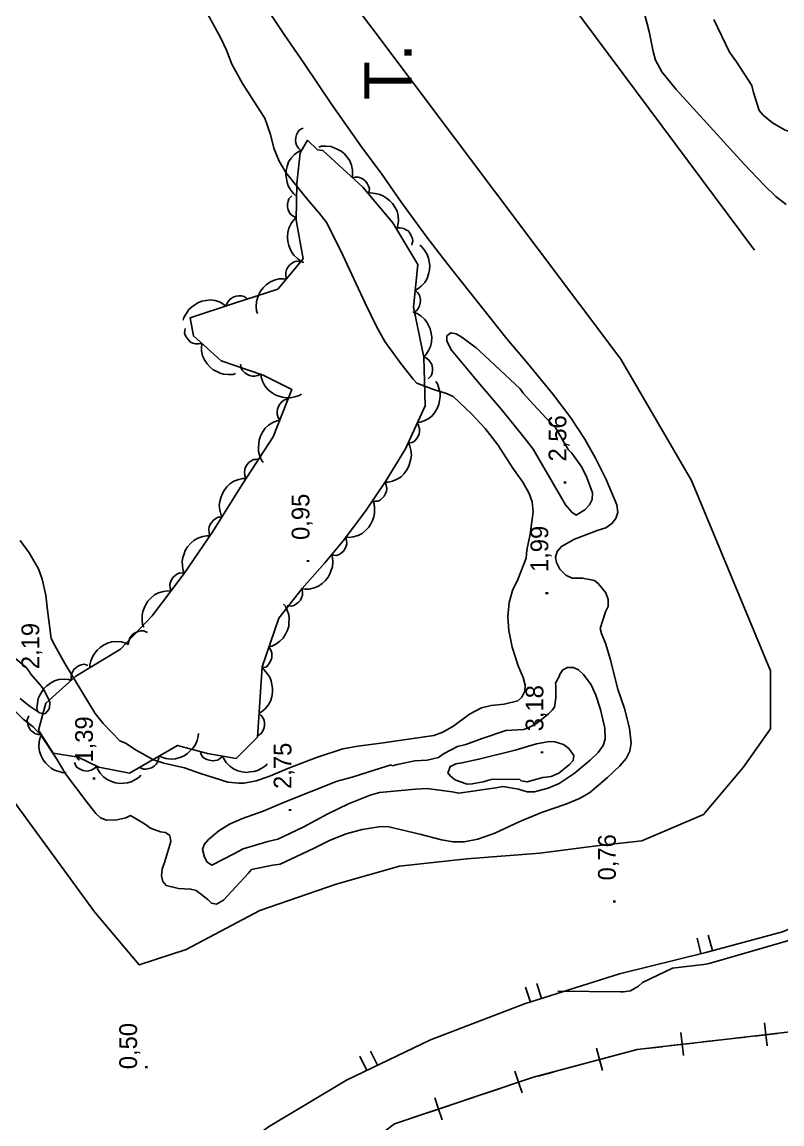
# Model space of a CAD drawing. Extents: x 747954 to 748544, y 4317181 to 4318208.
# Drawn here: x 748037.6 to 748101.8, y 4317527.3 to 4317620.4 of the extents above; entities that cross this region are included whole.
import ezdxf

# ---------------------------------------------------------------- set-up
doc = ezdxf.new("R2010")
doc.units = 0
doc.linetypes.add('DASHED', pattern=[0])
doc.layers.get('0').update_dxf_attribs({"linetype": 'CONTINUOUS'})
for name, color, linetype in [('1', 7, 'CONTINUOUS'), ('11', 7, 'CONTINUOUS'), ('22', 7, 'CONTINUOUS'), ('44', 7, 'CONTINUOUS'), ('48', 7, 'CONTINUOUS'), ('50', 7, 'CONTINUOUS'), ('53', 7, 'CONTINUOUS'), ('56', 7, 'CONTINUOUS'), ('PATTERN_CLASS', 7, 'CONTINUOUS')]:
    doc.layers.add(name, color=color, linetype=linetype)

msp = doc.modelspace()

# ---------------------------------------------------------------- linework, layer by layer
at = {"layer": '1', "color": 0, "linetype": 'CONTINUOUS'}
for p, q in [((748094.95, 4317541.69), (748094.63, 4317542.98)), ((748095.91, 4317541.94), (748095.57, 4317543.23)), ((748080.53, 4317537.59), (748080.12, 4317538.86)), ((748081.48, 4317537.89), (748081.07, 4317539.16)), ((748067.6, 4317532.25), (748067.02, 4317533.45)), ((748066.7, 4317531.82), (748066.12, 4317533.02))]:
    msp.add_line(p, q, dxfattribs=at)
msp.add_lwpolyline([(748155.72, 4317584.32), (748141.17, 4317572.07), (748130.51, 4317563.59), (748121.6, 4317556.12), (748114.06, 4317549.98), (748107.76, 4317545.96), (748101.83, 4317543.52), (748095.35, 4317541.79), (748088.07, 4317539.98), (748080.04, 4317537.44), (748072.1, 4317534.39), (748064.98, 4317531), (748058.39, 4317527.05), (748051.98, 4317522.23), (748046.23, 4317516.78), (748041.69, 4317510.92), (748038.14, 4317504.69), (748035.22, 4317498.09)], dxfattribs=at)
at = {"layer": '11', "color": 0, "linetype": 'DASHED'}
for points in [[(748000, 4317730.39), (748047.04, 4317671.48), (748099.46, 4317601.11)], [(748088.17, 4317591.9), (748039.01, 4317657.33), (748015.85, 4317640.14), (748000, 4317627.04)], [(748000, 4317605.9), (748003.63, 4317600.01), (748043.7, 4317545.21), (748047.47, 4317540.73), (748051.45, 4317542.02), (748057.68, 4317545.34), (748064.11, 4317547.54), (748069.48, 4317549.06), (748075.17, 4317549.69), (748081.34, 4317550.17), (748086.13, 4317550.8), (748089.96, 4317551.21), (748095.17, 4317553.44), (748098.52, 4317557.4), (748100.82, 4317560.67), (748100.83, 4317565.58), (748094.16, 4317581.65), (748088.17, 4317591.9)]]:
    msp.add_lwpolyline(points, dxfattribs=at)
at = {"layer": '22', "color": 0, "linetype": 'CONTINUOUS'}
msp.add_lwpolyline([(748106.46, 4317543.98), (748095.63, 4317540.86), (748095.19, 4317540.75), (748093.96, 4317540.61), (748092.54, 4317540.46), (748090, 4317539.25), (748089.68, 4317538.94), (748088.98, 4317538.55), (748088.4, 4317538.44), (748088.18, 4317538.44), (748082.84, 4317538.52)], dxfattribs=at)
at = {"layer": '44', "color": 0, "linetype": 'CONTINUOUS'}
for points in [[(748070.62, 4317590.23), (748069.57, 4317591.55), (748068.23, 4317593.41), (748067.52, 4317594.67), (748066.56, 4317596.65), (748064.67, 4317600.71), (748063.32, 4317603.42), (748062.72, 4317604.23), (748061.58, 4317605.55), (748059.86, 4317607.67), (748059.29, 4317608.65), (748058.85, 4317609.73), (748058.58, 4317610.88), (748058.09, 4317612.28), (748057.66, 4317612.91), (748056.2, 4317615.19), (748055.31, 4317616.84), (748054.86, 4317618.01), (748054.38, 4317619.03), (748052.72, 4317622.07)], [(748058.64, 4317620.96), (748059.72, 4317619.33), (748061.42, 4317616.9), (748063.73, 4317613.46), (748066.27, 4317609.84), (748067.98, 4317607.53), (748069.64, 4317605.16), (748071.78, 4317602.21), (748073.58, 4317599.87), (748078.54, 4317593.63), (748080.29, 4317591.57), (748082.45, 4317588.92), (748083.94, 4317586.94), (748085.14, 4317585.16), (748086.05, 4317583.55), (748086.93, 4317581.73), (748087.85, 4317579.59), (748087.91, 4317578.96), (748087.76, 4317578.46), (748087.42, 4317578.02), (748086.91, 4317577.67), (748086.26, 4317577.46), (748084.25, 4317576.69), (748083.15, 4317576.09), (748082.79, 4317575.67), (748082.65, 4317575.17), (748082.73, 4317574.73), (748083.03, 4317574.17), (748083.52, 4317573.67), (748084.05, 4317573.42), (748084.5, 4317573.42), (748084.95, 4317573.41), (748085.96, 4317573.21), (748086.3, 4317572.92), (748086.91, 4317572.16), (748087.11, 4317571.6), (748087.1, 4317571.02), (748086.89, 4317570.56), (748086.43, 4317569.16), (748086.53, 4317568.73), (748086.92, 4317567.83), (748087.28, 4317566.59), (748087.93, 4317564.03), (748088.49, 4317562.39), (748088.91, 4317560.73), (748089.06, 4317559.46), (748088.94, 4317558.79), (748088.63, 4317558.17), (748088.1, 4317557.55), (748087.06, 4317556.55), (748085.53, 4317555.26), (748084.69, 4317554.79), (748083.52, 4317554.32), (748081.47, 4317553.62), (748079.64, 4317552.86), (748077.54, 4317551.87), (748076.1, 4317551.36), (748074.94, 4317551.13), (748074.02, 4317551.13), (748073.02, 4317551.31), (748071.29, 4317551.76), (748068.45, 4317552.42), (748067.73, 4317552.39), (748066.33, 4317552.17), (748064.97, 4317551.8), (748063.6, 4317551.27), (748062.19, 4317550.56), (748059.39, 4317549.23), (748058.77, 4317549.15), (748056.96, 4317548.78), (748056.67, 4317548.44), (748054.61, 4317546.21), (748054.01, 4317545.85), (748053.58, 4317545.94), (748053.27, 4317546.26), (748052.29, 4317547.01), (748051.81, 4317547.13), (748050.8, 4317547.19), (748049.76, 4317547.44), (748049.47, 4317547.79), (748049.35, 4317548.25), (748049.4, 4317548.83)], [(748090.09, 4317621.44), (748090.58, 4317619.59), (748090.9, 4317617.9), (748091.1, 4317617.17), (748091.65, 4317616.19), (748092.85, 4317614.69), (748098.59, 4317608.4)], [(748096.03, 4317620.6), (748097.35, 4317617.84), (748097.94, 4317617.02), (748099.25, 4317615.02), (748099.38, 4317614.44), (748099.88, 4317612.91), (748100.22, 4317612.52), (748101, 4317611.89), (748102.07, 4317611.25), (748102.79, 4317611.05), (748103.48, 4317611.05), (748104.26, 4317611.23), (748105.15, 4317611.64), (748106.19, 4317612.29), (748109.05, 4317614), (748109.7, 4317614.16), (748110.61, 4317614.19), (748111.05, 4317614.17), (748111.91, 4317613.92), (748112.71, 4317613.52), (748113.24, 4317613.03), (748113.8, 4317612.26), (748114.14, 4317611.48), (748114.27, 4317610.71)], [(748098.59, 4317608.4), (748100.32, 4317606.57), (748101.27, 4317605.65), (748102.16, 4317604.98)], [(748083.73, 4317584.29), (748083.73, 4317584.29), (748084.03, 4317583.96), (748084.89, 4317582.79), (748085.31, 4317581.92), (748085.77, 4317580.61), (748085.75, 4317580.06), (748085.53, 4317579.59), (748085.13, 4317579.19), (748084.39, 4317578.73), (748084.03, 4317578.98), (748083.5, 4317579.59), (748083.08, 4317580.34), (748080.77, 4317584.3), (748079.99, 4317585.31), (748078.08, 4317587.67), (748076.25, 4317589.8), (748073.88, 4317592.66), (748073.47, 4317593.44), (748073.47, 4317593.88), (748073.82, 4317594.14), (748074.25, 4317594.06), (748074.74, 4317593.77), (748075.95, 4317592.88), (748076.24, 4317592.62), (748079.66, 4317589.39), (748079.93, 4317589.04), (748080.48, 4317588.41), (748081.87, 4317586.92), (748082.17, 4317586.61), (748082.49, 4317586.27), (748082.69, 4317586.07), (748082.72, 4317586.03), (748083.73, 4317584.29)], [(748037.41, 4317576.59), (748038.17, 4317575.55), (748038.97, 4317574.19), (748039.28, 4317573.32), (748039.59, 4317571.96), (748039.71, 4317570.69), (748040.04, 4317568.32), (748040.33, 4317567.71), (748041.2, 4317566.19), (748043.74, 4317561.96), (748044.44, 4317561.14), (748045.83, 4317559.67), (748046.31, 4317559.46), (748047.21, 4317558.86), (748048.68, 4317558.05), (748049.55, 4317557.78), (748051.29, 4317557.38), (748052.58, 4317556.92), (748054.96, 4317556.17), (748055.89, 4317556.09), (748056.33, 4317556.09), (748057.37, 4317556.27), (748058.44, 4317556.64), (748060.17, 4317557.38), (748062.46, 4317558.25), (748064.69, 4317558.98), (748065.95, 4317559.21), (748067.89, 4317559.46), (748072.38, 4317560.1), (748073.14, 4317560.4), (748074.06, 4317560.94), (748075.38, 4317561.91), (748076.41, 4317562.44), (748077.22, 4317562.66), (748078.33, 4317562.77), (748079.48, 4317563.05), (748079.81, 4317563.35), (748080.06, 4317563.85), (748080.09, 4317564.36), (748079.93, 4317565.02), (748079.51, 4317566), (748078.99, 4317567.58), (748078.7, 4317568.98), (748078.64, 4317570.14), (748078.75, 4317571.36), (748079.02, 4317572.35), (748079.46, 4317573.28), (748080.18, 4317575.1), (748080.24, 4317575.77), (748080.52, 4317577.13), (748080.77, 4317579.01), (748080.69, 4317579.86), (748080.43, 4317580.56), (748079.89, 4317581.52), (748079.05, 4317582.69), (748077.77, 4317584.67), (748076.71, 4317586.04), (748075.55, 4317587.29), (748074.02, 4317588.75), (748073.45, 4317589.02), (748072.43, 4317589.31), (748070.94, 4317589.89), (748070.62, 4317590.23)], [(748036.49, 4317567.06), (748037.95, 4317565.83), (748038.21, 4317565.48), (748038.28, 4317565.32), (748039.09, 4317564.4), (748039.35, 4317564.05), (748039.4, 4317563.96), (748039.81, 4317563.21), (748039.92, 4317562.91), (748039.89, 4317562.44), (748039.81, 4317562.27), (748039.54, 4317561.98), (748039.44, 4317561.94), (748039.06, 4317562.04), (748038.92, 4317562.12), (748038.27, 4317562.56), (748038.03, 4317562.73), (748037.42, 4317563.25)], [(748083.03, 4317565.21), (748083, 4317565.25), (748083.27, 4317565.66), (748083.68, 4317565.85), (748084.19, 4317565.87), (748084.59, 4317565.67), (748085.02, 4317565.26), (748085.67, 4317564.38), (748086.07, 4317563.53), (748086.46, 4317562.32), (748086.82, 4317560.73), (748086.85, 4317559.79), (748086.67, 4317559.27), (748086.27, 4317558.69), (748085.58, 4317558.03), (748084.22, 4317556.9), (748082.96, 4317556.06), (748082.04, 4317555.66), (748080.89, 4317555.34), (748080.25, 4317555.36), (748079.54, 4317555.57), (748078.2, 4317555.8), (748077.62, 4317555.69), (748074.49, 4317555.23), (748073.91, 4317555.34), (748071.77, 4317555.63), (748070.81, 4317555.57), (748067.77, 4317555.31), (748067, 4317555.06), (748065.16, 4317554.33), (748063.42, 4317553.5), (748061.33, 4317552.38), (748059.19, 4317551.35), (748058.34, 4317551.15), (748056.26, 4317550.54), (748055.53, 4317550.13), (748053.6, 4317549.17), (748053.23, 4317549.42), (748052.98, 4317549.84), (748052.81, 4317550.48), (748052.96, 4317550.9), (748053.32, 4317551.32), (748054.19, 4317552.07), (748055.09, 4317552.62), (748056.21, 4317553.11), (748057.95, 4317553.71), (748059.8, 4317554.5), (748064.19, 4317556.25), (748065.46, 4317556.58), (748067.34, 4317557.19), (748068.78, 4317557.63), (748068.85, 4317557.55), (748069.27, 4317557.67), (748070.77, 4317557.98), (748071.82, 4317558.03), (748072.77, 4317558.25), (748073.19, 4317558.55), (748074.36, 4317559.19), (748075.09, 4317559.36), (748076.47, 4317559.85), (748078.47, 4317560.54), (748079.99, 4317560.61), (748080.4, 4317560.78), (748081.06, 4317561.14), (748082.06, 4317561.94), (748082.38, 4317562.26), (748082.57, 4317562.52), (748082.69, 4317563.29), (748082.69, 4317564.31), (748082.65, 4317564.53), (748083.03, 4317565.21)], [(748049.4, 4317548.83), (748049.65, 4317549.48), (748050.14, 4317551.17), (748050.07, 4317551.65), (748049.7, 4317551.91), (748049.26, 4317551.96), (748048.43, 4317552.27), (748047.92, 4317552.66), (748046.74, 4317553.35), (748046.34, 4317553.15), (748045.58, 4317552.98), (748044.7, 4317552.96), (748044.19, 4317553.16), (748043.82, 4317553.52), (748043, 4317554.55), (748041.25, 4317556.88), (748040.51, 4317558.12), (748039.2, 4317560.11), (748038.51, 4317560.84), (748037.67, 4317561.48), (748036.76, 4317562.38)], [(748073.79, 4317557.56), (748073.85, 4317557.52), (748074.23, 4317557.73), (748074.75, 4317557.79), (748076.19, 4317558.11), (748079.26, 4317558.86), (748081.05, 4317559.42), (748082.14, 4317559.6), (748082.59, 4317559.58), (748083.33, 4317559.35), (748083.78, 4317559), (748084.2, 4317558.42), (748084.14, 4317558), (748083.84, 4317557.67), (748082.95, 4317556.94), (748082.29, 4317556.66), (748081.58, 4317556.56), (748080.26, 4317556.21), (748079.76, 4317556.28), (748079.64, 4317556.4), (748077.32, 4317556.42), (748076.9, 4317556.3), (748076.53, 4317556.21), (748075.62, 4317556.02), (748075.2, 4317556.01), (748074.63, 4317556.19), (748074.22, 4317556.34), (748074.18, 4317556.36), (748073.77, 4317556.69), (748073.55, 4317556.96), (748073.58, 4317557), (748073.59, 4317557.01), (748073.79, 4317557.56)]]:
    msp.add_lwpolyline(points, dxfattribs=at)
at = {"layer": '53', "color": 0, "linetype": 'CONTINUOUS'}
for points in [[(748060.69, 4317605.75), (748060.5, 4317605.9), (748060.28, 4317606.19), (748060.06, 4317606.55), (748059.97, 4317606.85), (748059.91, 4317607.17), (748059.87, 4317607.49), (748059.89, 4317607.84), (748059.97, 4317608.2), (748060.1, 4317608.57), (748060.31, 4317608.9), (748060.6, 4317609.21), (748060.9, 4317609.43), (748061.12, 4317609.54), (748060.93, 4317609.74), (748060.77, 4317609.98), (748060.71, 4317610.19), (748060.67, 4317610.39), (748060.7, 4317610.65), (748060.77, 4317610.87), (748060.87, 4317611.1), (748061, 4317611.27), (748061.19, 4317611.36), (748061.32, 4317611.44)], [(748062.65, 4317609.83), (748062.87, 4317609.9), (748063.24, 4317609.9), (748063.66, 4317609.87), (748063.96, 4317609.77), (748064.25, 4317609.63), (748064.53, 4317609.48), (748064.81, 4317609.26), (748065.05, 4317608.98), (748065.27, 4317608.66), (748065.42, 4317608.3), (748065.5, 4317607.87), (748065.5, 4317607.5), (748065.46, 4317607.26), (748065.73, 4317607.29), (748066.02, 4317607.28), (748066.23, 4317607.21), (748066.41, 4317607.12), (748066.61, 4317606.94), (748066.74, 4317606.76), (748066.86, 4317606.54), (748066.93, 4317606.33), (748066.9, 4317606.13), (748066.88, 4317605.98)], [(748061.39, 4317600.08), (748061.17, 4317600.17), (748060.87, 4317600.39), (748060.56, 4317600.67), (748060.38, 4317600.93), (748060.24, 4317601.22), (748060.11, 4317601.51), (748060.03, 4317601.85), (748060, 4317602.22), (748060.02, 4317602.61), (748060.13, 4317602.99), (748060.32, 4317603.38), (748060.54, 4317603.67), (748060.73, 4317603.84), (748060.49, 4317603.98), (748060.26, 4317604.16), (748060.15, 4317604.34), (748060.06, 4317604.53), (748060.01, 4317604.79), (748060.01, 4317605.01), (748060.05, 4317605.26), (748060.12, 4317605.47), (748060.27, 4317605.6), (748060.38, 4317605.72)], [(748066.81, 4317605.92), (748067.04, 4317605.95), (748067.41, 4317605.91), (748067.82, 4317605.82), (748068.11, 4317605.69), (748068.37, 4317605.51), (748068.64, 4317605.32), (748068.88, 4317605.07), (748069.08, 4317604.76), (748069.26, 4317604.41), (748069.36, 4317604.03), (748069.38, 4317603.6), (748069.34, 4317603.23), (748069.26, 4317603), (748069.54, 4317603), (748069.83, 4317602.95), (748070.02, 4317602.85), (748070.19, 4317602.74), (748070.36, 4317602.54), (748070.47, 4317602.34), (748070.56, 4317602.11), (748070.6, 4317601.89), (748070.54, 4317601.7), (748070.5, 4317601.55)], [(748071.18, 4317601.54), (748071.37, 4317601.4), (748071.59, 4317601.11), (748071.82, 4317600.75), (748071.92, 4317600.45), (748071.98, 4317600.13), (748072.03, 4317599.82), (748072.01, 4317599.47), (748071.93, 4317599.1), (748071.81, 4317598.73), (748071.6, 4317598.4), (748071.31, 4317598.08), (748071.02, 4317597.86), (748070.79, 4317597.75), (748070.98, 4317597.55), (748071.15, 4317597.31), (748071.21, 4317597.1), (748071.25, 4317596.9), (748071.23, 4317596.64), (748071.16, 4317596.43), (748071.06, 4317596.19), (748070.93, 4317596.02), (748070.75, 4317595.92), (748070.61, 4317595.85)], [(748057.46, 4317595.76), (748057.39, 4317595.98), (748057.37, 4317596.35), (748057.38, 4317596.77), (748057.46, 4317597.07), (748057.59, 4317597.37), (748057.73, 4317597.66), (748057.94, 4317597.94), (748058.21, 4317598.2), (748058.52, 4317598.43), (748058.87, 4317598.59), (748059.3, 4317598.7), (748059.67, 4317598.71), (748059.91, 4317598.68), (748059.86, 4317598.95), (748059.86, 4317599.24), (748059.93, 4317599.45), (748060.01, 4317599.64), (748060.17, 4317599.84), (748060.34, 4317599.98), (748060.56, 4317600.12), (748060.77, 4317600.19), (748060.97, 4317600.17), (748061.12, 4317600.15)], [(748051.2, 4317595.2), (748051.25, 4317595.43), (748051.43, 4317595.75), (748051.66, 4317596.1), (748051.89, 4317596.31), (748052.16, 4317596.5), (748052.43, 4317596.67), (748052.76, 4317596.8), (748053.12, 4317596.88), (748053.51, 4317596.91), (748053.89, 4317596.86), (748054.31, 4317596.72), (748054.63, 4317596.54), (748054.82, 4317596.38), (748054.92, 4317596.64), (748055.07, 4317596.89), (748055.24, 4317597.03), (748055.41, 4317597.15), (748055.66, 4317597.23), (748055.88, 4317597.26), (748056.13, 4317597.26), (748056.35, 4317597.21), (748056.5, 4317597.08), (748056.63, 4317596.99)], [(748070.75, 4317595.85), (748070.97, 4317595.78), (748071.27, 4317595.56), (748071.59, 4317595.29), (748071.78, 4317595.03), (748071.93, 4317594.75), (748072.07, 4317594.46), (748072.16, 4317594.12), (748072.2, 4317593.75), (748072.18, 4317593.36), (748072.09, 4317592.98), (748071.9, 4317592.59), (748071.69, 4317592.29), (748071.51, 4317592.12), (748071.75, 4317591.99), (748071.98, 4317591.81), (748072.1, 4317591.63), (748072.2, 4317591.45), (748072.25, 4317591.19), (748072.26, 4317590.97), (748072.23, 4317590.72), (748072.16, 4317590.51), (748072.01, 4317590.37), (748071.9, 4317590.25)], [(748055.62, 4317590.69), (748055.4, 4317590.62), (748055.03, 4317590.62), (748054.61, 4317590.64), (748054.31, 4317590.74), (748054.02, 4317590.88), (748053.73, 4317591.02), (748053.46, 4317591.24), (748053.21, 4317591.52), (748052.98, 4317591.84), (748052.83, 4317592.2), (748052.74, 4317592.62), (748052.74, 4317592.99), (748052.78, 4317593.23), (748052.51, 4317593.2), (748052.22, 4317593.2), (748052.01, 4317593.27), (748051.82, 4317593.36), (748051.63, 4317593.53), (748051.49, 4317593.71), (748051.37, 4317593.93), (748051.3, 4317594.14), (748051.33, 4317594.34), (748051.35, 4317594.5)], [(748061.18, 4317588.96), (748060.98, 4317588.84), (748060.63, 4317588.73), (748060.22, 4317588.64), (748059.9, 4317588.65), (748059.58, 4317588.71), (748059.27, 4317588.77), (748058.95, 4317588.91), (748058.63, 4317589.11), (748058.33, 4317589.36), (748058.09, 4317589.66), (748057.89, 4317590.05), (748057.78, 4317590.4), (748057.76, 4317590.65), (748057.51, 4317590.54), (748057.22, 4317590.47), (748057.01, 4317590.48), (748056.8, 4317590.52), (748056.57, 4317590.63), (748056.39, 4317590.76), (748056.21, 4317590.94), (748056.09, 4317591.12), (748056.06, 4317591.32), (748056.04, 4317591.48)], [(748072.55, 4317590.02), (748072.69, 4317589.82), (748072.8, 4317589.47), (748072.9, 4317589.07), (748072.9, 4317588.75), (748072.85, 4317588.43), (748072.8, 4317588.11), (748072.67, 4317587.79), (748072.48, 4317587.47), (748072.25, 4317587.16), (748071.95, 4317586.91), (748071.56, 4317586.7), (748071.22, 4317586.58), (748070.97, 4317586.55), (748071.09, 4317586.3), (748071.17, 4317586.02), (748071.16, 4317585.8), (748071.13, 4317585.6), (748071.02, 4317585.36), (748070.9, 4317585.18), (748070.73, 4317584.99), (748070.55, 4317584.86), (748070.35, 4317584.83), (748070.19, 4317584.81)], [(748057.96, 4317583.19), (748057.82, 4317583.38), (748057.68, 4317583.72), (748057.56, 4317584.12), (748057.55, 4317584.44), (748057.58, 4317584.76), (748057.61, 4317585.08), (748057.72, 4317585.41), (748057.89, 4317585.74), (748058.12, 4317586.07), (748058.4, 4317586.33), (748058.77, 4317586.56), (748059.11, 4317586.7), (748059.36, 4317586.74), (748059.23, 4317586.98), (748059.13, 4317587.26), (748059.13, 4317587.47), (748059.15, 4317587.68), (748059.24, 4317587.92), (748059.36, 4317588.11), (748059.52, 4317588.31), (748059.69, 4317588.45), (748059.89, 4317588.49), (748060.04, 4317588.52)], [(748070.25, 4317584.78), (748070.35, 4317584.57), (748070.43, 4317584.21), (748070.48, 4317583.79), (748070.44, 4317583.48), (748070.35, 4317583.17), (748070.26, 4317582.86), (748070.1, 4317582.55), (748069.87, 4317582.25), (748069.6, 4317581.98), (748069.27, 4317581.77), (748068.87, 4317581.6), (748068.5, 4317581.53), (748068.26, 4317581.53), (748068.34, 4317581.26), (748068.39, 4317580.98), (748068.36, 4317580.76), (748068.3, 4317580.56), (748068.17, 4317580.34), (748068.02, 4317580.17), (748067.83, 4317580.01), (748067.63, 4317579.9), (748067.43, 4317579.9), (748067.27, 4317579.89)], [(748054.47, 4317578.59), (748054.36, 4317578.8), (748054.29, 4317579.16), (748054.24, 4317579.58), (748054.29, 4317579.89), (748054.37, 4317580.2), (748054.47, 4317580.51), (748054.64, 4317580.81), (748054.87, 4317581.11), (748055.14, 4317581.38), (748055.47, 4317581.59), (748055.88, 4317581.75), (748056.24, 4317581.82), (748056.49, 4317581.82), (748056.4, 4317582.08), (748056.36, 4317582.37), (748056.4, 4317582.58), (748056.45, 4317582.78), (748056.59, 4317583), (748056.74, 4317583.17), (748056.93, 4317583.33), (748057.13, 4317583.44), (748057.33, 4317583.44), (748057.49, 4317583.45)], [(748067.24, 4317579.91), (748067.33, 4317579.69), (748067.36, 4317579.33), (748067.37, 4317578.91), (748067.3, 4317578.6), (748067.19, 4317578.29), (748067.06, 4317578), (748066.87, 4317577.71), (748066.61, 4317577.44), (748066.31, 4317577.19), (748065.97, 4317577.01), (748065.55, 4317576.89), (748065.18, 4317576.85), (748064.94, 4317576.87), (748065, 4317576.6), (748065.01, 4317576.31), (748064.96, 4317576.1), (748064.89, 4317575.91), (748064.73, 4317575.7), (748064.56, 4317575.55), (748064.36, 4317575.41), (748064.15, 4317575.32), (748063.95, 4317575.34), (748063.79, 4317575.34)], [(748051.28, 4317573.84), (748051.18, 4317574.05), (748051.13, 4317574.42), (748051.1, 4317574.84), (748051.16, 4317575.15), (748051.26, 4317575.45), (748051.37, 4317575.75), (748051.55, 4317576.05), (748051.8, 4317576.34), (748052.09, 4317576.6), (748052.43, 4317576.79), (748052.84, 4317576.93), (748053.2, 4317576.98), (748053.45, 4317576.97), (748053.38, 4317577.24), (748053.35, 4317577.53), (748053.39, 4317577.74), (748053.46, 4317577.94), (748053.61, 4317578.15), (748053.76, 4317578.31), (748053.96, 4317578.46), (748054.16, 4317578.56), (748054.37, 4317578.55), (748054.52, 4317578.55)], [(748063.75, 4317575.38), (748063.82, 4317575.16), (748063.83, 4317574.79), (748063.81, 4317574.37), (748063.71, 4317574.07), (748063.58, 4317573.77), (748063.43, 4317573.49), (748063.22, 4317573.21), (748062.94, 4317572.96), (748062.62, 4317572.73), (748062.26, 4317572.58), (748061.84, 4317572.49), (748061.47, 4317572.48), (748061.23, 4317572.52), (748061.27, 4317572.25), (748061.26, 4317571.96), (748061.19, 4317571.75), (748061.11, 4317571.56), (748060.93, 4317571.37), (748060.76, 4317571.23), (748060.54, 4317571.1), (748060.33, 4317571.03), (748060.13, 4317571.06), (748059.98, 4317571.08)], [(748047.85, 4317569.27), (748047.76, 4317569.48), (748047.72, 4317569.85), (748047.71, 4317570.27), (748047.78, 4317570.58), (748047.89, 4317570.88), (748048.02, 4317571.18), (748048.21, 4317571.47), (748048.47, 4317571.74), (748048.77, 4317571.99), (748049.11, 4317572.17), (748049.53, 4317572.29), (748049.9, 4317572.33), (748050.14, 4317572.31), (748050.08, 4317572.58), (748050.06, 4317572.87), (748050.12, 4317573.07), (748050.19, 4317573.27), (748050.35, 4317573.48), (748050.51, 4317573.63), (748050.72, 4317573.77), (748050.92, 4317573.86), (748051.12, 4317573.84), (748051.28, 4317573.84)], [(748059.68, 4317571.22), (748059.83, 4317571.04), (748059.98, 4317570.7), (748060.12, 4317570.3), (748060.15, 4317569.99), (748060.13, 4317569.67), (748060.11, 4317569.35), (748060.01, 4317569.01), (748059.85, 4317568.67), (748059.64, 4317568.34), (748059.37, 4317568.07), (748059.01, 4317567.82), (748058.67, 4317567.67), (748058.43, 4317567.62), (748058.57, 4317567.38), (748058.68, 4317567.11), (748058.69, 4317566.89), (748058.68, 4317566.68), (748058.6, 4317566.44), (748058.49, 4317566.24), (748058.34, 4317566.04), (748058.17, 4317565.9), (748057.97, 4317565.85), (748057.82, 4317565.81)], [(748043.29, 4317565.84), (748043.29, 4317566.07), (748043.39, 4317566.43), (748043.54, 4317566.82), (748043.72, 4317567.08), (748043.93, 4317567.32), (748044.16, 4317567.55), (748044.45, 4317567.75), (748044.78, 4317567.91), (748045.15, 4317568.03), (748045.54, 4317568.06), (748045.98, 4317568.02), (748046.33, 4317567.92), (748046.55, 4317567.81), (748046.6, 4317568.08), (748046.68, 4317568.36), (748046.81, 4317568.53), (748046.95, 4317568.69), (748047.18, 4317568.82), (748047.38, 4317568.9), (748047.63, 4317568.96), (748047.85, 4317568.96), (748048.03, 4317568.88), (748048.18, 4317568.81)], [(748038.88, 4317562.23), (748038.83, 4317562.46), (748038.87, 4317562.82), (748038.94, 4317563.24), (748039.07, 4317563.53), (748039.24, 4317563.8), (748039.42, 4317564.07), (748039.67, 4317564.32), (748039.97, 4317564.53), (748040.31, 4317564.72), (748040.69, 4317564.83), (748041.12, 4317564.87), (748041.49, 4317564.83), (748041.72, 4317564.76), (748041.72, 4317565.04), (748041.75, 4317565.33), (748041.85, 4317565.52), (748041.96, 4317565.7), (748042.15, 4317565.87), (748042.34, 4317565.99), (748042.58, 4317566.09), (748042.79, 4317566.13), (748042.99, 4317566.08), (748043.14, 4317566.04)], [(748057.85, 4317565.8), (748058.04, 4317565.67), (748058.27, 4317565.38), (748058.51, 4317565.03), (748058.62, 4317564.74), (748058.69, 4317564.42), (748058.75, 4317564.11), (748058.75, 4317563.76), (748058.68, 4317563.39), (748058.57, 4317563.02), (748058.37, 4317562.68), (748058.09, 4317562.35), (748057.8, 4317562.12), (748057.59, 4317562), (748057.78, 4317561.81), (748057.96, 4317561.57), (748058.02, 4317561.37), (748058.07, 4317561.17), (748058.05, 4317560.91), (748058, 4317560.69), (748057.9, 4317560.46), (748057.78, 4317560.27), (748057.6, 4317560.17), (748057.47, 4317560.09)], [(748041.29, 4317556.98), (748041.06, 4317556.97), (748040.7, 4317557.06), (748040.3, 4317557.19), (748040.04, 4317557.36), (748039.79, 4317557.57), (748039.55, 4317557.79), (748039.35, 4317558.07), (748039.18, 4317558.4), (748039.04, 4317558.77), (748038.99, 4317559.15), (748039.02, 4317559.59), (748039.11, 4317559.95), (748039.21, 4317560.17), (748038.94, 4317560.21), (748038.66, 4317560.29), (748038.48, 4317560.41), (748038.32, 4317560.54), (748038.18, 4317560.76), (748038.09, 4317560.97), (748038.03, 4317561.21), (748038.01, 4317561.43), (748038.09, 4317561.62), (748038.15, 4317561.76)], [(748052.47, 4317560.27), (748052.46, 4317560.04), (748052.36, 4317559.69), (748052.2, 4317559.3), (748052.01, 4317559.04), (748051.79, 4317558.81), (748051.56, 4317558.59), (748051.26, 4317558.4), (748050.92, 4317558.25), (748050.55, 4317558.13), (748050.16, 4317558.11), (748049.73, 4317558.16), (748049.38, 4317558.27), (748049.16, 4317558.39), (748049.11, 4317558.11), (748049.01, 4317557.84), (748048.88, 4317557.67), (748048.73, 4317557.52), (748048.51, 4317557.39), (748048.3, 4317557.32), (748048.05, 4317557.27), (748047.83, 4317557.27), (748047.65, 4317557.36), (748047.51, 4317557.43)], [(748058.29, 4317557.73), (748058.14, 4317557.55), (748057.83, 4317557.35), (748057.46, 4317557.15), (748057.16, 4317557.07), (748056.84, 4317557.03), (748056.52, 4317557), (748056.17, 4317557.04), (748055.81, 4317557.14), (748055.45, 4317557.29), (748055.13, 4317557.52), (748054.83, 4317557.83), (748054.63, 4317558.14), (748054.54, 4317558.37), (748054.33, 4317558.19), (748054.08, 4317558.04), (748053.87, 4317558), (748053.66, 4317557.97), (748053.4, 4317558.02), (748053.19, 4317558.09), (748052.97, 4317558.21), (748052.8, 4317558.35), (748052.72, 4317558.54), (748052.65, 4317558.68)], [(748047.62, 4317556.76), (748047.47, 4317556.58), (748047.15, 4317556.39), (748046.78, 4317556.19), (748046.47, 4317556.12), (748046.15, 4317556.09), (748045.83, 4317556.07), (748045.48, 4317556.12), (748045.13, 4317556.23), (748044.77, 4317556.39), (748044.46, 4317556.62), (748044.16, 4317556.94), (748043.97, 4317557.25), (748043.88, 4317557.48), (748043.66, 4317557.31), (748043.41, 4317557.17), (748043.2, 4317557.12), (748042.99, 4317557.1), (748042.74, 4317557.15), (748042.53, 4317557.23), (748042.31, 4317557.36), (748042.14, 4317557.5), (748042.07, 4317557.69), (748042, 4317557.83)]]:
    msp.add_lwpolyline(points, dxfattribs=at)
at = {"layer": '56', "color": 0, "linetype": 'CONTINUOUS'}
for p, q in [((748100.44, 4317534.83), (748100.32, 4317535.83)), ((748093.36, 4317534.02), (748093.25, 4317535.02)), ((748101.41, 4317534.94), (748099.47, 4317534.72)), ((748094.33, 4317534.13), (748092.4, 4317533.91)), ((748093.36, 4317534.02), (748093.47, 4317533.08)), ((748096.41, 4317534.37), (748095.1, 4317534.22)), ((748098.72, 4317534.63), (748097.41, 4317534.48)), ((748100.44, 4317534.83), (748100.55, 4317533.89)), ((748086.38, 4317532.73), (748086.12, 4317533.7)), ((748089.35, 4317533.53), (748088.07, 4317533.18)), ((748091.65, 4317533.82), (748090.34, 4317533.67)), ((748084.72, 4317532.28), (748083.44, 4317531.94)), ((748087.32, 4317532.98), (748085.44, 4317532.48)), ((748086.38, 4317532.73), (748086.63, 4317531.82)), ((748079.53, 4317530.81), (748079.21, 4317531.76)), ((748082.47, 4317531.68), (748081.2, 4317531.34)), ((748077.89, 4317530.26), (748076.64, 4317529.84)), ((748080.45, 4317531.12), (748078.6, 4317530.5)), ((748079.53, 4317530.81), (748079.83, 4317529.91)), ((748072.78, 4317528.55), (748072.46, 4317529.5)), ((748075.69, 4317529.52), (748074.44, 4317529.11)), ((748073.7, 4317528.86), (748071.85, 4317528.24)), ((748072.78, 4317528.55), (748073.08, 4317527.65)), ((748071.14, 4317528), (748069.89, 4317527.58))]:
    msp.add_line(p, q, dxfattribs=at)
at = {"layer": 'PATTERN_CLASS', "color": 0, "linetype": 'CONTINUOUS'}
for points in [[(748212.05, 4317625.6), (748204.96, 4317619.26), (748191.3, 4317606.33), (748171.75, 4317588.26), (748125.76, 4317550.09), (748116.24, 4317542.32), (748110.6, 4317537.93), (748103.18, 4317535.15), (748096.44, 4317534.37), (748089.55, 4317533.58), (748080.79, 4317531.23), (748069.04, 4317527.3), (748057.45, 4317518.51), (748048.37, 4317510.03), (748040.39, 4317494.16), (748035.72, 4317483.1), (748033.21, 4317472.11), (748033.06, 4317464.1), (748034.15, 4317454.21), (748036.5, 4317439.76), (748039.63, 4317428.77), (748043.86, 4317418.72), (748046.05, 4317410.39)], [(748062.54, 4317609.61), (748062.98, 4317609.53), (748066.37, 4317606.44), (748068.92, 4317603.42), (748071.02, 4317599.91), (748070.66, 4317596.31), (748071.53, 4317592.07), (748071.63, 4317587.98), (748069.98, 4317584.34), (748068.29, 4317581.56), (748066.6, 4317579.06), (748064.72, 4317576.57), (748063.16, 4317574.71), (748061.24, 4317572.52), (748059.27, 4317570.02), (748057.86, 4317565.92), (748057.46, 4317559.98), (748055.67, 4317558.17), (748053.24, 4317558.58), (748050.72, 4317559.27), (748046.66, 4317556.94), (748044.05, 4317557.44), (748042.3, 4317558.27), (748040.21, 4317558.63), (748038.95, 4317560.55), (748039.57, 4317562.85), (748042.11, 4317565.12), (748045.89, 4317567.42), (748048.57, 4317570.23), (748051.26, 4317573.81), (748053.69, 4317577.34), (748056.17, 4317581.33), (748058.8, 4317585.34), (748060.37, 4317589.36), (748057.94, 4317590.55), (748054.41, 4317591.77), (748052.05, 4317593.87), (748051.77, 4317595.39), (748055.54, 4317596.63), (748059.18, 4317597.82), (748061.33, 4317600.4), (748060.75, 4317603.66), (748060.8, 4317606.75), (748061.09, 4317609.34), (748061.71, 4317610.4), (748062.54, 4317609.61)], [(748035.22, 4317498.09), (748038.14, 4317504.69), (748041.69, 4317510.92), (748046.23, 4317516.78), (748051.98, 4317522.23), (748058.39, 4317527.05), (748064.98, 4317531), (748072.1, 4317534.39), (748080.04, 4317537.44), (748088.07, 4317539.98), (748095.35, 4317541.79), (748101.83, 4317543.52), (748107.76, 4317545.96), (748114.06, 4317549.98), (748121.6, 4317556.12), (748130.51, 4317563.59), (748141.17, 4317572.07), (748155.72, 4317584.32)]]:
    msp.add_lwpolyline(points, dxfattribs=at)

# ---------------------------------------------------------------- texts
at = {"layer": '48', "color": 0, "linetype": 'CONTINUOUS'}
for s, p in [(' 2,56', (748083.57, 4317582.71)), ('.', (748083.57, 4317581.21)), (' 0,95', (748061.86, 4317576.08)), (' 1,99', (748082.04, 4317573.37)), ('.', (748061.86, 4317574.58)), ('.', (748082.04, 4317571.87)), (' 2,19', (748039.02, 4317565.16)), (' 3,18', (748081.63, 4317559.91)), (' 1,39', (748043.56, 4317557.27)), (' 2,75', (748060.34, 4317555.04)), ('.', (748081.63, 4317558.41)), ('.', (748043.76, 4317556.21)), ('.', (748060.34, 4317553.54)), (' 0,76', (748087.75, 4317547.31)), ('.', (748087.75, 4317545.81)), (' 0,50', (748047.29, 4317531.36)), ('.', (748048.19, 4317531.82))]:
    msp.add_text(s, height=1.5, rotation=90, dxfattribs=at).set_placement(p)
at = {"layer": '50', "color": 0, "linetype": 'CONTINUOUS'}
msp.add_text('T.   M.                             d e             D a i  m u z', height=4, rotation=90, dxfattribs=at).set_placement((748070.49, 4317613.81))

# ---------------------------------------------------------------- meshes
at = {"color": 0, "linetype": 'CONTINUOUS'}
mesh = msp.add_polyface(dxfattribs=at)
corners = [(747954.5, 4317181), (747954.5, 4317181), (747954.5, 4317371.962), (748262.5, 4317181), (747954.5, 4317546.493), (748544, 4317181), (747954.5, 4318207.5), (748544, 4317842.007), (748544, 4318207.5)]
mesh.append_faces([[corners[k] for k in face] for face in [(0, 1, 3, 2), (2, 3, 5, 4), (4, 5, 7, 6), (6, 7, 8, 8)]], dxfattribs={"vtx0": -1, "vtx2": -1, "color": 0})
mesh = msp.add_polyface(dxfattribs=at)
corners = [(747964.5, 4317191), (747964.5, 4317191), (747964.5, 4317375.762), (748262.5, 4317191), (747964.5, 4317544.093), (748534, 4317191), (747964.5, 4318011), (748534, 4317657.907), (748262.5, 4318011), (748534, 4317842.668), (748534, 4318011)]
mesh.append_faces([[corners[k] for k in face] for face in [(0, 1, 3, 2), (2, 3, 5, 4), (4, 5, 7, 6), (6, 7, 9, 8), (8, 9, 10, 10)]], dxfattribs={"vtx0": -1, "vtx2": -1, "color": 0})

doc.saveas('drawing.dxf')
